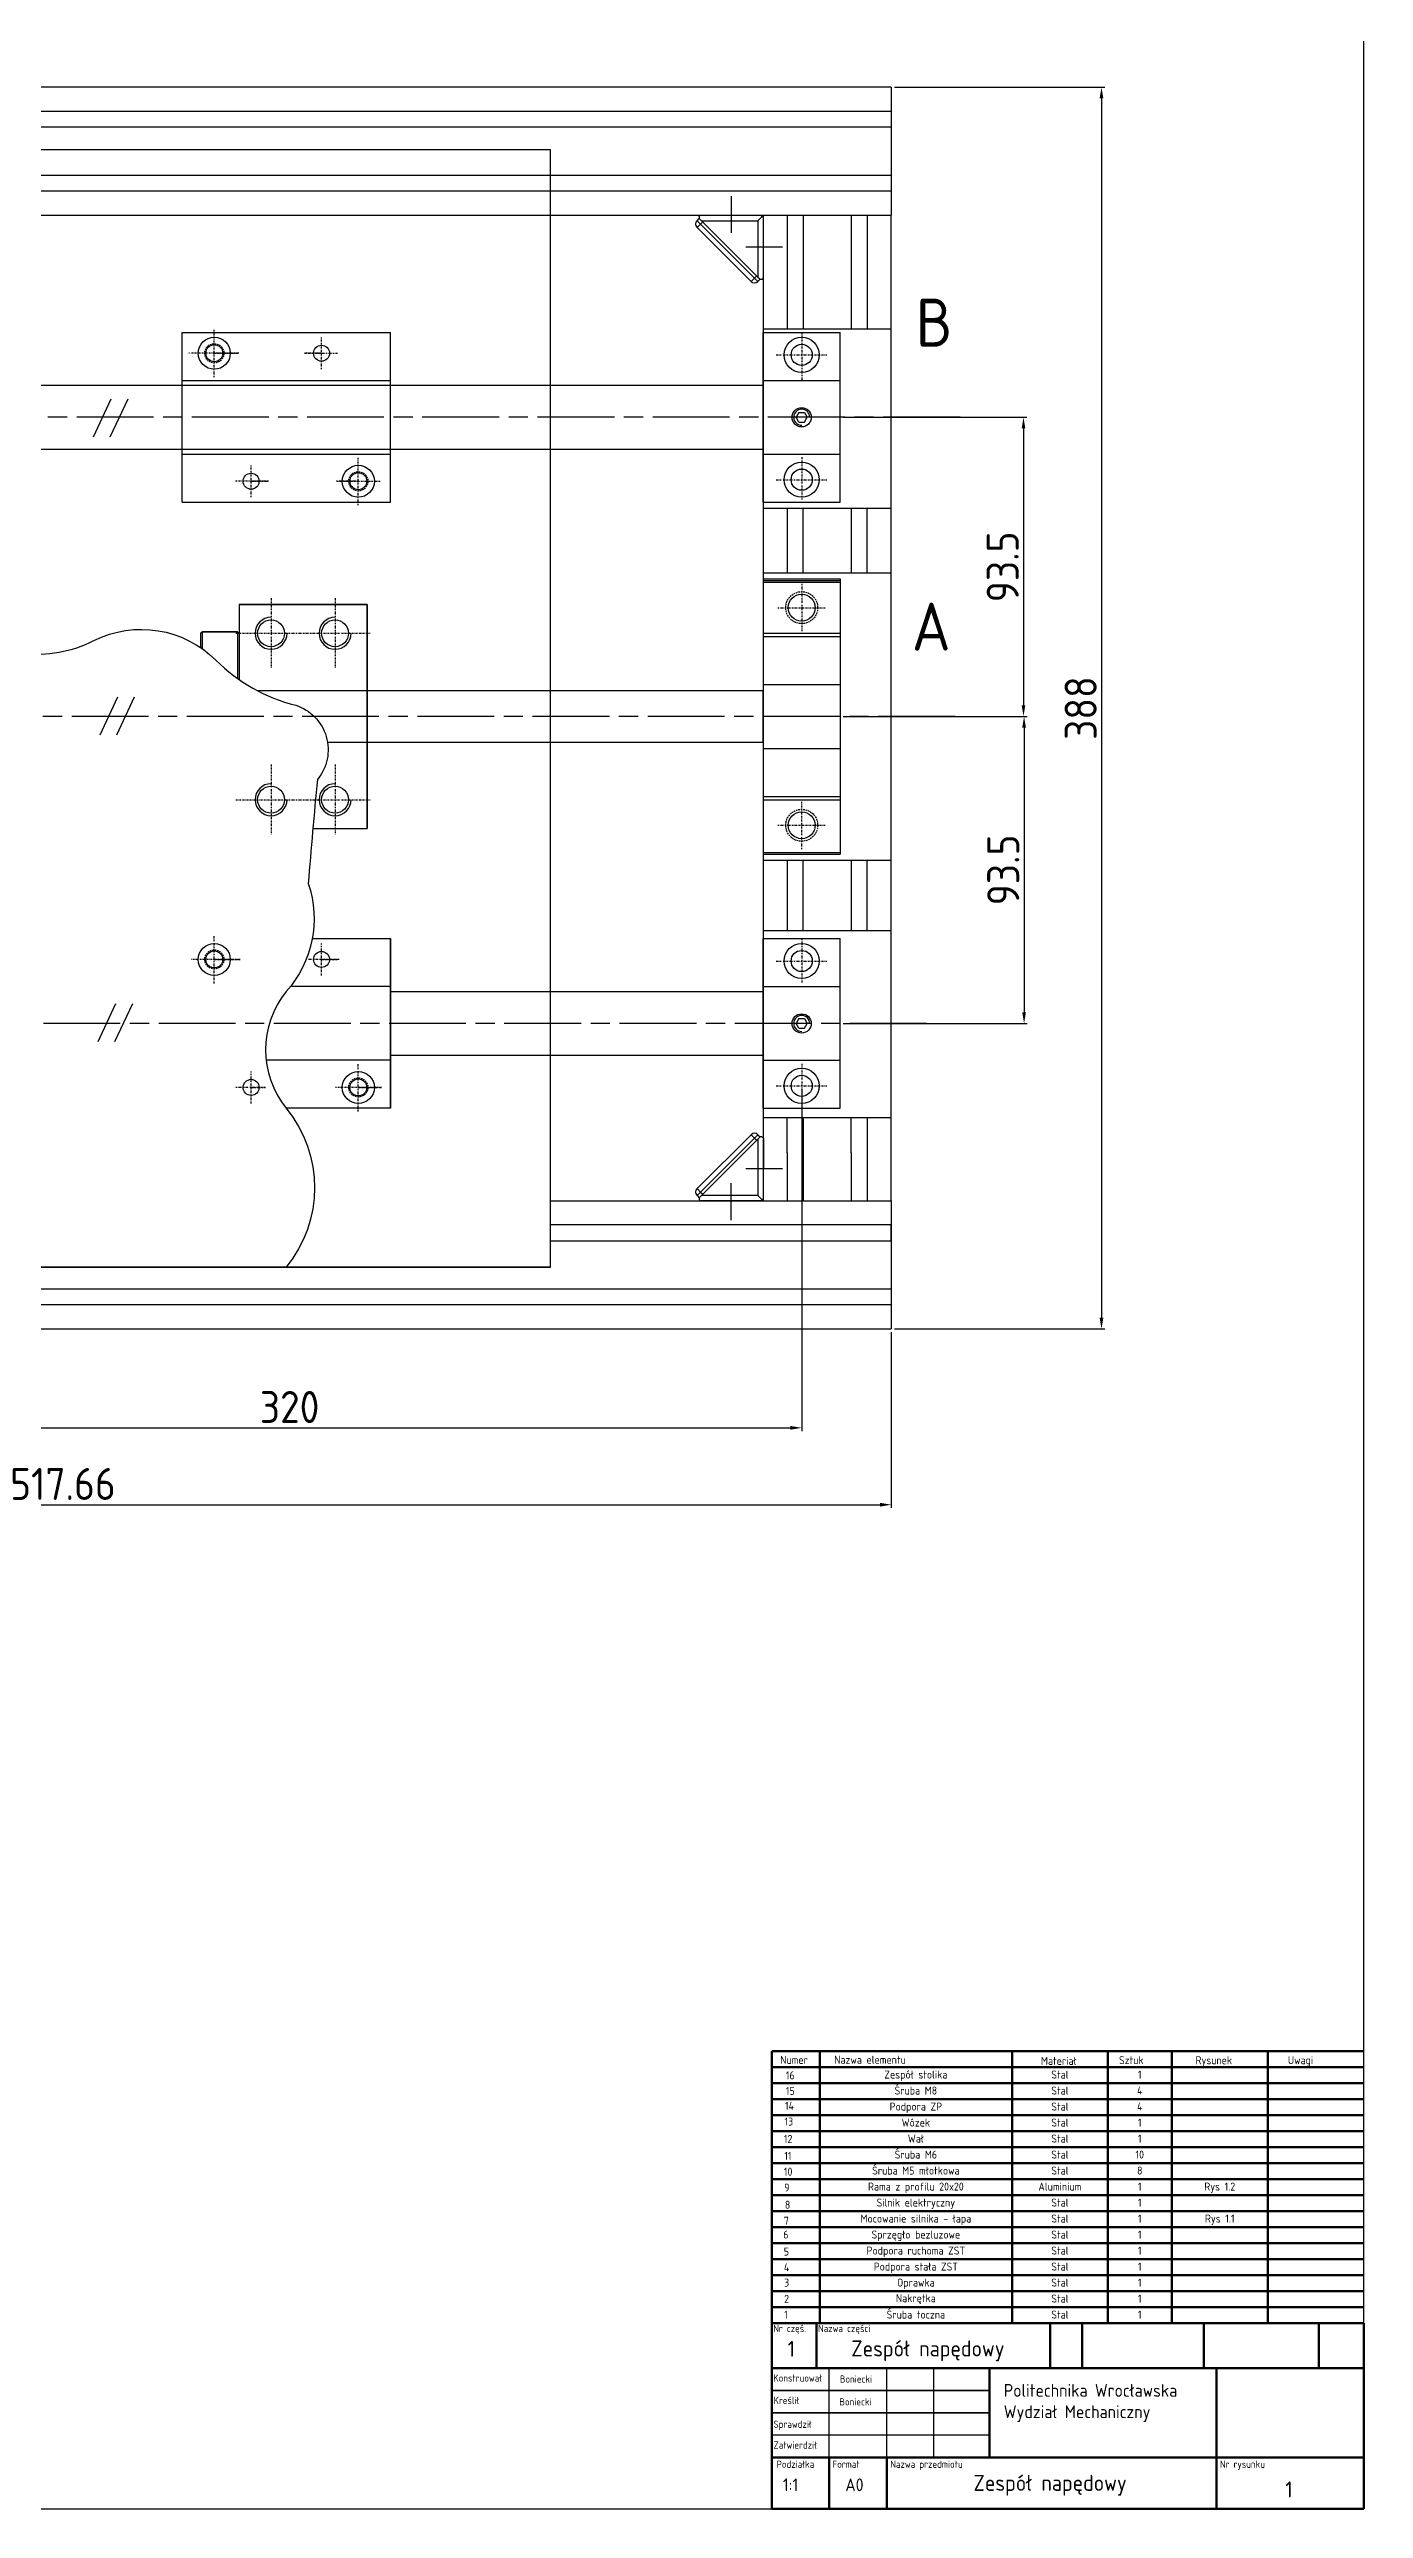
# Model space of a CAD drawing. Header units: millimetres. Extents: x 825 to 4294, y 1031 to 3282.
# Drawn here: x 3884 to 4294, y 2086 to 2854 of the extents above; entities that cross this region are included whole.
import ezdxf

# ---------------------------------------------------------------- set-up
doc = ezdxf.new("R2010")
doc.units = ezdxf.units.MM
for name, pattern in [('ACAD_ISO08W100', [36, 24, -3, 6, -3]), ('AUSGEZOGEN', [0]), ('CENTER', [50.8, 31.75, -6.35, 6.35, -6.35]), ('GESTRICHELT', [0.75, 0.5, -0.25]), ('PHL_THICK', [0]), ('STRICHPUNKT', [1, 0.5, -0.25, 0, -0.25])]:
    doc.linetypes.add(name, pattern=pattern)
for name, color, linetype, lineweight in [('AM_0', 7, 'Continuous', 50), ('AM_5', 3, 'Continuous', 25), ('ciagla cienka', 7, 'Continuous', 25), ('ciagla normalna', 7, 'Continuous', 50), ('linie4fun', 6, 'Continuous', 25)]:
    doc.layers.add(name, color=color, linetype=linetype, lineweight=lineweight)
for name, color, linetype in [('L2STAR', 2, 'AUSGEZOGEN'), ('L5STAR', 7, 'AUSGEZOGEN'), ('M2STAR', 2, 'STRICHPUNKT'), ('osie', 221, 'ACAD_ISO08W100'), ('U2STAR', 2, 'GESTRICHELT'), ('wozek', 110, 'Continuous')]:
    doc.layers.add(name, color=color, linetype=linetype)
doc.styles.get("Standard").update_dxf_attribs({"font": 'geniso.shx'})
doc.dimstyles.new('AM_ISO$0', dxfattribs={"dimtxt": 3.5, "dimasz": 3.5, "dimexe": 1, "dimexo": 1, "dimgap": 1.5, "dimtad": 1, "dimdsep": 46, "dimtxsty": 'Standard', "dimcen": 0, "dimclrd": 256, "dimclre": 256, "dimclrt": 2, "dimadec": 0, "dimazin": 2, "dimtp": 0.1, "dimtm": 0.1, "dimtfac": 0.71, "dimtdec": 3, "dimtmove": 0, "dimatfit": 3, "dimfxl": 1, "dimlwd": -1, "dimlwe": -1, "dimarcsym": 1})

# ---------------------------------------------------------------- blocks, each defined once
blk = doc.blocks.new('CCLAB_201911010481883_57')
at = {"color": 92, "linetype": 'CENTER'}
blk.add_line((-6, -10), (5.5, -10), dxfattribs=at)
blk = doc.blocks.new('CCLAB_201911010481883_59')
at = {"color": 92, "linetype": 'CENTER'}
blk.add_line((10, 6), (10, -5.5), dxfattribs=at)
blk = doc.blocks.new('*D86')
at = {"layer": 'AM_5', "linetype": 'ByBlock', "transparency": 16777216}
for p, q in [((3798.74, 2529.21), (3798.74, 2422.35)), ((4118.74, 2529.15), (4118.74, 2422.35)), ((3802.24, 2423.35), (4115.24, 2423.35))]:
    blk.add_line(p, q, dxfattribs=at)
at = {"layer": 'AM_5', "transparency": 16777216}
for points in [[(3802.24, 2423.93), (3802.24, 2422.77), (3798.74, 2423.35)], [(4115.24, 2423.93), (4115.24, 2422.77), (4118.74, 2423.35)]]:
    blk.add_solid(points, dxfattribs=at)
at = {"layer": 'DEFPOINTS', "color": 0, "transparency": 16777216}
for p in [(3798.74, 2530.21), (4118.74, 2530.15), (4118.74, 2423.35)]:
    blk.add_point(p, dxfattribs=at)
at = {"layer": 'AM_5', "color": 2, "transparency": 16777216, "insert": (3958.74, 2429.85), "char_height": 10, "attachment_point": 5}
blk.add_mtext('320', dxfattribs=at)
blk = doc.blocks.new('*D87')
at = {"layer": 'AM_5', "linetype": 'ByBlock', "transparency": 16777216}
for p, q in [((3629.09, 2453.25), (3629.09, 2398.32)), ((4146.74, 2453.25), (4146.74, 2398.32)), ((3632.59, 2399.32), (4143.24, 2399.32))]:
    blk.add_line(p, q, dxfattribs=at)
at = {"layer": 'AM_5', "transparency": 16777216}
for points in [[(3632.59, 2399.9), (3632.59, 2398.74), (3629.09, 2399.32)], [(4143.24, 2399.9), (4143.24, 2398.74), (4146.74, 2399.32)]]:
    blk.add_solid(points, dxfattribs=at)
at = {"layer": 'DEFPOINTS', "color": 0, "transparency": 16777216}
for p in [(3629.09, 2454.25), (4146.74, 2454.25), (4146.74, 2399.32)]:
    blk.add_point(p, dxfattribs=at)
at = {"layer": 'AM_5', "color": 2, "transparency": 16777216, "insert": (3887.91, 2405.82), "char_height": 10, "attachment_point": 5}
blk.add_mtext('517.66', dxfattribs=at)
blk = doc.blocks.new('*D88')
at = {"layer": 'AM_5', "linetype": 'ByBlock', "transparency": 16777216}
for p, q in [((4131.74, 2739.14), (4189.05, 2739.14)), ((4188.05, 2735.64), (4188.05, 2649.14)), ((4131.74, 2645.64), (4189.05, 2645.64))]:
    blk.add_line(p, q, dxfattribs=at)
at = {"layer": 'AM_5', "transparency": 16777216}
for points in [[(4187.47, 2735.64), (4188.63, 2735.64), (4188.05, 2739.14)], [(4187.47, 2649.14), (4188.63, 2649.14), (4188.05, 2645.64)]]:
    blk.add_solid(points, dxfattribs=at)
at = {"layer": 'DEFPOINTS', "color": 0, "transparency": 16777216}
for p in [(4130.74, 2739.14), (4130.74, 2645.64), (4188.05, 2645.64)]:
    blk.add_point(p, dxfattribs=at)
at = {"layer": 'AM_5', "color": 2, "transparency": 16777216, "insert": (4181.55, 2692.39), "char_height": 10, "attachment_point": 5, "rotation": 90}
blk.add_mtext('93.5', dxfattribs=at)
blk = doc.blocks.new('*D89')
at = {"layer": 'AM_5', "linetype": 'ByBlock', "transparency": 16777216}
for p, q in [((4131.74, 2645.64), (4189.23, 2645.64)), ((4188.23, 2642.14), (4188.23, 2553.21)), ((4131.74, 2549.71), (4189.23, 2549.71))]:
    blk.add_line(p, q, dxfattribs=at)
at = {"layer": 'AM_5', "transparency": 16777216}
for points in [[(4187.65, 2642.14), (4188.81, 2642.14), (4188.23, 2645.64)], [(4187.65, 2553.21), (4188.81, 2553.21), (4188.23, 2549.71)]]:
    blk.add_solid(points, dxfattribs=at)
at = {"layer": 'DEFPOINTS', "color": 0, "transparency": 16777216}
for p in [(4130.74, 2645.64), (4130.74, 2549.71), (4188.23, 2549.71)]:
    blk.add_point(p, dxfattribs=at)
at = {"layer": 'AM_5', "color": 2, "transparency": 16777216, "insert": (4181.73, 2597.68), "char_height": 10, "attachment_point": 5, "rotation": 90}
blk.add_mtext('93.5', dxfattribs=at)
blk = doc.blocks.new('*D90')
at = {"layer": 'AM_5', "linetype": 'ByBlock', "transparency": 16777216}
for p, q in [((4147.74, 2842.27), (4213.42, 2842.27)), ((4212.42, 2838.77), (4212.42, 2457.75)), ((4147.74, 2454.25), (4213.42, 2454.25))]:
    blk.add_line(p, q, dxfattribs=at)
at = {"layer": 'AM_5', "transparency": 16777216}
for points in [[(4211.83, 2838.77), (4213, 2838.77), (4212.42, 2842.27)], [(4211.83, 2457.75), (4213, 2457.75), (4212.42, 2454.25)]]:
    blk.add_solid(points, dxfattribs=at)
at = {"layer": 'DEFPOINTS', "color": 0, "transparency": 16777216}
for p in [(4146.74, 2842.27), (4146.74, 2454.25), (4212.42, 2454.25)]:
    blk.add_point(p, dxfattribs=at)
at = {"layer": 'AM_5', "color": 2, "transparency": 16777216, "insert": (4205.92, 2648.26), "char_height": 10, "attachment_point": 5, "rotation": 90}
blk.add_mtext('388', dxfattribs=at)

msp = doc.modelspace()

# ---------------------------------------------------------------- linework, layer by layer
for p, q in [((4294.37811, 2085.55207), (4294.37811, 3274.55207)), ((3453.37811, 2085.55207), (4294.37811, 2085.55207))]:
    msp.add_line(p, q)
at = {"layer": 'AM_0'}
for p, q in [((4109.3781, 2223.55206), (4109.3781, 2228.55206)), ((4109.3781, 2228.55206), (4294.3781, 2228.55206)), ((4109.3781, 2218.55206), (4109.3781, 2223.55206)), ((4109.3781, 2223.55206), (4294.3781, 2223.55206)), ((4124.37808, 2228.55206), (4124.37808, 2143.55207)), ((4184.46319, 2228.55206), (4184.46319, 2143.44411)), ((4214.37811, 2228.55206), (4214.37811, 2143.55207)), ((4234.37811, 2228.55206), (4234.37811, 2143.55207)), ((4264.3781, 2228.55206), (4264.3781, 2143.55207)), ((4109.37809, 2213.55206), (4109.37809, 2218.55206)), ((4109.37809, 2218.55206), (4294.37809, 2218.55206)), ((4109.37809, 2208.55206), (4109.37809, 2213.55206)), ((4109.37809, 2213.55206), (4294.37809, 2213.55206)), ((4109.37809, 2203.55206), (4109.37809, 2208.55206)), ((4109.37809, 2208.55206), (4294.37809, 2208.55206)), ((4109.37808, 2198.55207), (4109.37808, 2203.55207)), ((4109.37808, 2203.55207), (4294.37808, 2203.55207)), ((4109.37809, 2193.55207), (4109.37809, 2198.55207)), ((4109.37809, 2198.55207), (4294.37809, 2198.55207)), ((4109.37809, 2188.55207), (4109.37809, 2193.55207)), ((4109.37809, 2193.55207), (4294.37809, 2193.55207)), ((4109.37809, 2183.55207), (4109.37809, 2188.55207)), ((4109.37809, 2188.55207), (4294.37809, 2188.55207)), ((4109.37809, 2178.55207), (4109.37809, 2183.55207)), ((4109.37809, 2183.55207), (4294.37809, 2183.55207)), ((4109.37809, 2173.55207), (4109.37809, 2178.55207)), ((4109.37809, 2178.55207), (4294.37809, 2178.55207)), ((4109.3781, 2168.55207), (4109.3781, 2173.55207)), ((4109.3781, 2173.55207), (4294.3781, 2173.55207)), ((4109.3781, 2163.55207), (4109.3781, 2168.55207)), ((4109.3781, 2168.55207), (4294.3781, 2168.55207)), ((4109.3781, 2158.55207), (4109.3781, 2163.55207)), ((4109.3781, 2163.55207), (4294.3781, 2163.55207)), ((4109.3781, 2153.55207), (4109.3781, 2158.55207)), ((4109.3781, 2158.55207), (4294.3781, 2158.55207)), ((4109.3781, 2148.55207), (4109.3781, 2153.55207)), ((4109.3781, 2153.55207), (4294.3781, 2153.55207)), ((4109.37811, 2143.55207), (4109.37811, 2148.55207)), ((4109.37811, 2148.55207), (4294.37811, 2148.55207))]:
    msp.add_line(p, q, dxfattribs=at)
at = {"layer": 'ciagla cienka'}
for p, q in [((4127.37811, 2101.55207), (4127.37811, 2129.55207)), ((4145.37811, 2101.55207), (4145.37811, 2129.55207)), ((4159.87811, 2129.55207), (4159.87811, 2101.55207))]:
    msp.add_line(p, q, dxfattribs=at)
for points in [[(4109.37811, 2129.55207), (4177.37811, 2129.55207), (4177.37811, 2122.55207), (4109.37811, 2122.55207)], [(4109.37811, 2122.55207), (4177.37811, 2122.55207), (4177.37811, 2115.55207), (4109.37811, 2115.55207)], [(4109.37811, 2115.55207), (4177.37811, 2115.55207), (4177.37811, 2108.55207), (4109.37811, 2108.55207)]]:
    msp.add_lwpolyline(points, close=True, dxfattribs=at)
at = {"layer": 'ciagla normalna'}
for points in [[(4294.37811, 2085.55207), (4109.37811, 2085.55207), (4109.37811, 2143.55207), (4294.37811, 2143.55207)], [(4109.37811, 2143.55207), (4123.37811, 2143.55207), (4123.37811, 2129.55207), (4109.37811, 2129.55207)], [(4196.37811, 2143.55207), (4123.37811, 2143.55207), (4123.37811, 2129.55207), (4196.37811, 2129.55207)], [(4206.37811, 2143.55207), (4196.37811, 2143.55207), (4196.37811, 2129.55207), (4206.37811, 2129.55207)], [(4244.37811, 2143.55207), (4206.37811, 2143.55207), (4206.37811, 2129.55207), (4244.37811, 2129.55207)], [(4280.37811, 2143.55207), (4244.37811, 2143.55207), (4244.37811, 2129.55207), (4280.37811, 2129.55207)], [(4294.37811, 2143.55207), (4280.37811, 2143.55207), (4280.37811, 2129.55207), (4294.37811, 2129.55207)], [(4109.37811, 2129.55207), (4294.37811, 2129.55207), (4294.37811, 2101.55207), (4109.37811, 2101.55207)], [(4109.37811, 2101.55207), (4177.37811, 2101.55207), (4177.37811, 2129.55207), (4109.37811, 2129.55207)], [(4294.37811, 2101.55207), (4248.37811, 2101.55207), (4248.37811, 2129.55207), (4294.37811, 2129.55207)], [(4109.37811, 2101.55207), (4127.37811, 2101.55207), (4127.37811, 2085.55207), (4109.37811, 2085.55207)], [(4127.37811, 2101.55207), (4145.37811, 2101.55207), (4145.37811, 2085.55207), (4127.37811, 2085.55207)], [(4294.37811, 2085.55207), (4248.37811, 2085.55207), (4248.37811, 2101.55207), (4294.37811, 2101.55207)]]:
    msp.add_lwpolyline(points, close=True, dxfattribs=at)
at = {"layer": 'L2STAR'}
for centre, radius, start, end in [((4118.74329, 2739.13834), 2.5, 0, 270), ((3952.94511, 2671.63834), 5, 90, 0), ((3972.94511, 2671.63834), 5, 90, 0), ((3952.94511, 2619.63834), 5, 90, 0), ((3972.94511, 2619.63834), 5, 90, 0), ((4118.74329, 2549.71252), 2.5, 0, 270)]:
    msp.add_arc(centre, radius, start, end, dxfattribs=at)
at = {"layer": 'L5STAR'}
for p, q in [((3925.21522, 2712.63834), (3925.21522, 2765.63834)), ((3925.21522, 2765.63834), (3990.21522, 2765.63834)), ((3990.21522, 2712.63834), (3990.21522, 2765.63834)), ((4106.74329, 2712.63834), (4106.74329, 2765.63834)), ((4106.74329, 2765.63834), (4130.74329, 2765.63834)), ((4130.74329, 2712.63834), (4130.74329, 2765.63834)), ((3925.21522, 2750.63834), (3990.21522, 2750.63834)), ((4106.74329, 2750.63834), (4130.74329, 2750.63834)), ((4117.87726, 2740.63834), (4117.01124, 2739.13834)), ((4117.87726, 2737.63834), (4117.01124, 2739.13834)), ((4117.87726, 2740.63834), (4119.60931, 2740.63834)), ((4117.87726, 2737.63834), (4119.60931, 2737.63834)), ((4119.60931, 2740.63834), (4120.47534, 2739.13834)), ((4119.60931, 2737.63834), (4120.47534, 2739.13834)), ((3925.21522, 2727.63834), (3990.21522, 2727.63834)), ((4106.74329, 2727.63834), (4130.74329, 2727.63834)), ((3925.21522, 2712.63834), (3990.21522, 2712.63834)), ((4106.74329, 2712.63834), (4130.74329, 2712.63834)), ((4106.74329, 2688.63834), (4106.74329, 2602.63834)), ((4106.74329, 2688.63834), (4130.74329, 2688.63834)), ((4106.74329, 2688.13834), (4130.74329, 2688.13834)), ((4106.74329, 2687.63834), (4130.74329, 2687.63834)), ((4130.74329, 2688.63834), (4130.74329, 2602.63834)), ((3942.94511, 2680.63834), (3982.94511, 2680.63834)), ((3982.94511, 2680.63834), (3942.94511, 2680.63834)), ((3942.94511, 2680.63834), (3942.94511, 2657.19426)), ((3982.94511, 2680.63834), (3982.94511, 2610.63834)), ((3982.94511, 2610.63834), (3982.94511, 2680.63834)), ((3930.94511, 2671.63834), (3931.44511, 2672.13834)), ((3930.94511, 2671.63834), (3930.94511, 2667.16725)), ((3942.44511, 2672.13834), (3931.44511, 2672.13834)), ((3931.44511, 2672.13834), (3931.44511, 2666.82133)), ((3931.44511, 2672.13834), (3942.44511, 2672.13834)), ((3942.44511, 2672.13834), (3942.94511, 2671.63834)), ((3942.44511, 2672.13834), (3942.44511, 2657.54679)), ((3942.94511, 2671.63834), (3942.94511, 2657.19426)), ((4106.74329, 2671.63834), (4130.74329, 2671.63834)), ((4106.74329, 2670.63834), (4130.74329, 2670.63834)), ((4106.74329, 2655.63834), (4130.74329, 2655.63834)), ((4106.74329, 2635.63834), (4130.74329, 2635.63834)), ((4106.74329, 2620.63834), (4130.74329, 2620.63834)), ((4106.74329, 2619.63834), (4130.74329, 2619.63834)), ((3966.21538, 2610.63834), (3982.94511, 2610.63834)), ((4106.74329, 2603.13834), (4130.74329, 2603.13834)), ((4106.74329, 2602.63834), (4130.74329, 2602.63834)), ((3965.7955, 2576.21252), (3990.21522, 2576.21252)), ((3990.21522, 2523.21252), (3990.21522, 2576.21252)), ((3990.21522, 2576.21252), (3990.21522, 2523.21252)), ((4106.74329, 2523.21252), (4106.74329, 2576.21252)), ((4106.74329, 2576.21252), (4130.74329, 2576.21252)), ((4130.74329, 2523.21252), (4130.74329, 2576.21252)), ((3990.21522, 2561.21252), (3959.29323, 2561.21252)), ((3990.21522, 2549.71252), (3990.21522, 2561.21252)), ((4106.74329, 2561.21252), (4130.74329, 2561.21252)), ((4117.87726, 2551.21252), (4117.01124, 2549.71252)), ((4117.87726, 2548.21252), (4117.01124, 2549.71252)), ((4117.87726, 2551.21252), (4119.60931, 2551.21252)), ((4117.87726, 2548.21252), (4119.60931, 2548.21252)), ((4119.60931, 2551.21252), (4120.47534, 2549.71252)), ((4119.60931, 2548.21252), (4120.47534, 2549.71252)), ((3990.21522, 2538.21252), (3951.43598, 2538.21252)), ((4106.74329, 2538.21252), (4130.74329, 2538.21252)), ((3990.21522, 2523.21252), (3957.71522, 2523.21252)), ((4106.74329, 2523.21252), (4130.74329, 2523.21252))]:
    msp.add_line(p, q, dxfattribs=at)
for centre, radius in [((3935.21522, 2759.13834), 5), ((3935.21522, 2759.13834), 2.65), ((3968.71522, 2759.13834), 2.5), ((4118.74329, 2758.63834), 5.5), ((4118.74329, 2758.63834), 3.3), ((4118.74329, 2739.13834), 3), ((3946.71522, 2719.13834), 2.5), ((3980.21522, 2719.13834), 5), ((3980.21522, 2719.13834), 2.65), ((4118.74329, 2719.63834), 5.5), ((4118.74329, 2719.63834), 3.3), ((4118.74329, 2679.63834), 4.2), ((3952.94511, 2671.63834), 4.2), ((3972.94511, 2671.63834), 4.2), ((3952.94511, 2619.63834), 4.2), ((3972.94511, 2619.63834), 4.2), ((4118.74329, 2611.63834), 4.2), ((3935.21522, 2569.71252), 5), ((3935.21522, 2569.71252), 2.65), ((3968.71522, 2569.71252), 2.5), ((4118.74329, 2569.21252), 5.5), ((4118.74329, 2569.21252), 3.3), ((4118.74329, 2549.71252), 3), ((3946.71522, 2529.71252), 2.5), ((3980.21522, 2529.71252), 5), ((3980.21522, 2529.71252), 2.65), ((4118.74329, 2530.21252), 5.5), ((4118.74329, 2530.21252), 3.3)]:
    msp.add_circle(centre, radius, dxfattribs=at)
at = {"layer": 'linie4fun'}
for p, q in [((4146.74329, 2842.26889), (3772.24329, 2842.26889)), ((4146.74329, 2842.26889), (4146.74329, 2802.26889)), ((3772.24329, 2834.76889), (4146.74329, 2834.76889)), ((4146.74329, 2829.76889), (3772.24329, 2829.76889)), ((3772.24329, 2814.76889), (4146.74329, 2814.76889)), ((4146.74329, 2809.76889), (3772.24329, 2809.76889)), ((3772.24329, 2802.26889), (4146.74329, 2802.26889)), ((4106.74329, 2802.26889), (4106.74329, 2494.24614)), ((4106.74329, 2802.26889), (4146.74329, 2802.26889)), ((4114.24328, 2802.42572), (4114.24328, 2781.44068)), ((4119.24328, 2802.42572), (4119.24328, 2781.44068)), ((4134.24328, 2802.42572), (4134.24328, 2781.44068)), ((4139.24328, 2802.42572), (4139.24328, 2781.44068)), ((4146.74329, 2494.24614), (4146.74329, 2802.26889)), ((4114.24328, 2781.44068), (4114.24328, 2766.70751)), ((4119.24328, 2781.44068), (4119.24328, 2766.70751)), ((4134.24328, 2781.44068), (4134.24328, 2766.70751)), ((4139.24328, 2781.44068), (4139.24328, 2766.70751)), ((4146.74328, 2766.70751), (4106.74328, 2766.70751)), ((3810.74329, 2749.13834), (4106.74329, 2749.13834)), ((3902.92565, 2744.76449), (3897.37503, 2732.87523)), ((3908.15998, 2744.76449), (3902.60935, 2732.87523)), ((3810.74329, 2729.13834), (4106.74329, 2729.13834)), ((4146.74328, 2710.60972), (4106.74328, 2710.60972)), ((4114.24328, 2710.60972), (4114.24328, 2690.5307)), ((4119.24328, 2690.5307), (4119.24328, 2710.60972)), ((4134.24328, 2710.60972), (4134.24328, 2690.5307)), ((4139.24328, 2690.5307), (4139.24328, 2710.60972)), ((4106.74328, 2690.5307), (4146.74328, 2690.5307)), ((3904.94843, 2651.70977), (3899.3978, 2639.8205)), ((3910.18275, 2651.70977), (3904.63213, 2639.8205)), ((3982.94511, 2653.63834), (3948.81216, 2653.63834)), ((4106.74329, 2653.63834), (3982.94511, 2653.63834)), ((4106.74329, 2637.63834), (4106.74329, 2653.63834)), ((3970.58779, 2637.63834), (4106.74329, 2637.63834)), ((4106.74328, 2600.77607), (4146.74328, 2600.77607)), ((4114.24328, 2600.61924), (4114.24328, 2578.63834)), ((4119.24328, 2578.63834), (4119.24328, 2600.61924)), ((4134.24328, 2600.61924), (4134.24328, 2578.63834)), ((4139.24328, 2578.63834), (4139.24328, 2600.61924)), ((4146.74328, 2578.63834), (4106.74328, 2578.63834)), ((3990.21522, 2559.71252), (4106.74329, 2559.71252)), ((4106.74329, 2539.71252), (4106.74329, 2559.71252)), ((4106.74329, 2559.71252), (4106.74329, 2539.71252)), ((3904.36801, 2555.83685), (3898.81738, 2543.94758)), ((3909.60233, 2555.83684), (3904.05171, 2543.94758)), ((4106.74329, 2539.71252), (3990.21522, 2539.71252)), ((4106.74328, 2520.29207), (4146.74328, 2520.29207)), ((4114.24328, 2509.32799), (4114.24328, 2520.29207)), ((4119.24328, 2520.29207), (4119.24328, 2509.32799)), ((4134.24328, 2509.32799), (4134.24328, 2520.29207)), ((4139.24328, 2520.29207), (4139.24328, 2509.32799)), ((4114.24328, 2509.32799), (4114.24328, 2494.24614)), ((4119.24328, 2509.32799), (4119.24328, 2494.24614)), ((4134.24328, 2509.32799), (4134.24328, 2494.24614)), ((4139.24328, 2509.32799), (4139.24328, 2494.24614)), ((4040.21522, 2486.74614), (4040.21522, 2494.24614)), ((4040.21522, 2494.24614), (4146.74329, 2494.24614)), ((4106.74329, 2494.24614), (4146.74329, 2494.24614)), ((4146.74329, 2494.24614), (4146.74329, 2454.24614)), ((4146.74329, 2486.74614), (4040.21522, 2486.74614)), ((4146.74329, 2481.74614), (4146.74329, 2486.74614)), ((4040.21522, 2481.74614), (4146.74329, 2481.74614)), ((3629.08669, 2466.74614), (4146.74329, 2466.74614)), ((4146.74329, 2461.74614), (3629.08669, 2461.74614)), ((3629.08669, 2454.24614), (4146.74329, 2454.24614))]:
    msp.add_line(p, q, dxfattribs=at)
at = {"layer": 'linie4fun', "linetype": 'PHL_THICK'}
for p, q in [((4086.0362, 2800.56176), (4086.74331, 2801.26887)), ((4086.0362, 2800.56176), (4087.09686, 2799.5011)), ((4086.0362, 2798.44044), (4087.09686, 2799.5011)), ((4086.0362, 2798.44044), (4102.91484, 2781.5618)), ((4086.74329, 2801.76889), (4086.74968, 2801.84857)), ((4086.74329, 2801.76889), (4086.74329, 2801.26889)), ((4086.74329, 2801.26889), (4087.44329, 2800.56889)), ((4086.74968, 2801.84857), (4086.76708, 2801.92159)), ((4086.76708, 2801.92159), (4086.7938, 2801.98789)), ((4086.7938, 2801.98789), (4086.82803, 2802.04741)), ((4086.82803, 2802.04741), (4086.86864, 2802.10002)), ((4086.86864, 2802.10002), (4086.91449, 2802.14557)), ((4086.91449, 2802.14557), (4086.96449, 2802.18387)), ((4086.96449, 2802.18387), (4087.01772, 2802.21511)), ((4087.01772, 2802.21511), (4087.07313, 2802.23904)), ((4087.07313, 2802.23904), (4087.12979, 2802.25583)), ((4087.09686, 2799.5011), (4087.80397, 2800.2082)), ((4087.09686, 2799.5011), (4105.03616, 2781.5618)), ((4087.12979, 2802.25583), (4087.18678, 2802.26568)), ((4087.18678, 2802.26568), (4087.24329, 2802.26889)), ((4087.24329, 2802.26889), (4105.74329, 2802.26889)), ((4087.44329, 2800.56889), (4105.04329, 2782.96889)), ((4087.44329, 2800.56889), (4105.04329, 2800.56889)), ((4105.04329, 2800.56889), (4106.4504, 2801.97599)), ((4105.04329, 2800.56889), (4105.04329, 2782.96889)), ((4105.74329, 2802.26889), (4105.82373, 2802.26555)), ((4105.82373, 2802.26555), (4105.90594, 2802.25536)), ((4105.90594, 2802.25536), (4105.98904, 2802.23822)), ((4105.98904, 2802.23822), (4106.072, 2802.21324)), ((4106.072, 2802.21324), (4106.15383, 2802.18072)), ((4106.15383, 2802.18072), (4106.23353, 2802.14047)), ((4106.23353, 2802.14047), (4106.31009, 2802.09247)), ((4106.31009, 2802.09247), (4106.38268, 2802.03752)), ((4106.38268, 2802.03752), (4106.4504, 2801.97599)), ((4106.4504, 2801.97599), (4106.51192, 2801.90828)), ((4106.51192, 2801.90828), (4106.56688, 2801.83569)), ((4106.56688, 2801.83569), (4106.61476, 2801.7591)), ((4106.61476, 2801.7591), (4106.65513, 2801.67943)), ((4106.65513, 2801.67943), (4106.68764, 2801.5976)), ((4106.68764, 2801.5976), (4106.71262, 2801.51464)), ((4106.71262, 2801.51464), (4106.72976, 2801.43154)), ((4106.72976, 2801.43154), (4106.73995, 2801.34933)), ((4106.73995, 2801.34933), (4106.74329, 2801.26889)), ((4106.74329, 2801.26889), (4106.74329, 2782.76889)), ((4102.91484, 2781.5618), (4103.9755, 2782.62246)), ((4103.9755, 2782.62246), (4104.68261, 2783.32957)), ((4105.04329, 2782.96889), (4105.74329, 2782.26889)), ((4106.52182, 2782.35363), (4106.57442, 2782.39425)), ((4106.57442, 2782.39425), (4106.61998, 2782.44009)), ((4106.61998, 2782.44009), (4106.65836, 2782.49012)), ((4106.65836, 2782.49012), (4106.68927, 2782.54324)), ((4106.68927, 2782.54324), (4106.71344, 2782.59873)), ((4106.71344, 2782.59873), (4106.72998, 2782.65531)), ((4106.72998, 2782.65531), (4106.73998, 2782.71235)), ((4106.73998, 2782.71235), (4106.74329, 2782.76889)), ((4105.03616, 2781.5618), (4105.74327, 2782.26891)), ((4105.74329, 2782.26889), (4106.24329, 2782.26889)), ((4106.24329, 2782.26889), (4106.32299, 2782.27517)), ((4106.32299, 2782.27517), (4106.39599, 2782.29267)), ((4106.39599, 2782.29267), (4106.46229, 2782.3194)), ((4106.46229, 2782.3194), (4106.52182, 2782.35363)), ((4103.99213, 2513.89503), (4086.03684, 2495.97173)), ((4102.93241, 2514.95663), (4086.03873, 2498.09305)), ((4105.0596, 2513.54765), (4087.44392, 2495.96335)), ((4102.93241, 2514.95663), (4103.99213, 2513.89503)), ((4105.05373, 2514.95474), (4103.99213, 2513.89503)), ((4103.99213, 2513.89503), (4104.6986, 2513.18729)), ((4105.0596, 2513.54765), (4105.04391, 2495.94766)), ((4105.05373, 2514.95474), (4105.76021, 2514.247)), ((4105.76023, 2514.24702), (4105.0596, 2513.54765)), ((4106.26023, 2514.24658), (4105.76023, 2514.24702)), ((4106.26023, 2514.24658), (4106.33991, 2514.24012)), ((4106.33991, 2514.24012), (4106.41291, 2514.22265)), ((4106.41291, 2514.22265), (4106.47918, 2514.19587)), ((4106.47918, 2514.19587), (4106.53868, 2514.16159)), ((4106.53868, 2514.16159), (4106.59125, 2514.12093)), ((4106.59125, 2514.12093), (4106.63676, 2514.07504)), ((4106.63676, 2514.07504), (4106.67501, 2514.02501)), ((4106.67501, 2514.02501), (4106.70621, 2513.97175)), ((4106.70621, 2513.97175), (4106.73009, 2513.91632)), ((4106.73009, 2513.91632), (4106.74683, 2513.85964)), ((4106.75978, 2513.74613), (4106.74329, 2495.24614)), ((4106.74683, 2513.85964), (4106.75663, 2513.80264)), ((4106.75663, 2513.80264), (4106.75978, 2513.74613)), ((4086.03873, 2498.09305), (4087.09844, 2497.03144)), ((4086.03684, 2495.97173), (4086.74332, 2495.26399)), ((4086.7433, 2495.26397), (4086.74285, 2494.76397)), ((4086.74285, 2494.76397), (4086.74906, 2494.68426)), ((4087.44392, 2495.96335), (4086.7433, 2495.26397)), ((4086.74906, 2494.68426), (4086.7665, 2494.61125)), ((4086.7665, 2494.61125), (4086.79317, 2494.54492)), ((4086.79317, 2494.54492), (4086.82735, 2494.48537)), ((4086.82735, 2494.48537), (4086.86792, 2494.43272)), ((4086.86792, 2494.43272), (4086.91372, 2494.38713)), ((4086.91372, 2494.38713), (4086.96371, 2494.3487)), ((4086.96371, 2494.3487), (4087.01681, 2494.31775)), ((4087.01681, 2494.31775), (4087.07227, 2494.29352)), ((4087.07227, 2494.29352), (4087.12884, 2494.27694)), ((4087.09844, 2497.03144), (4087.80492, 2496.32371)), ((4087.12884, 2494.27694), (4087.18587, 2494.26688)), ((4087.18587, 2494.26688), (4087.2424, 2494.26352)), ((4105.7424, 2494.24703), (4087.2424, 2494.26352)), ((4105.04391, 2495.94766), (4087.44392, 2495.96335)), ((4105.04391, 2495.94766), (4106.44976, 2494.53929)), ((4105.82284, 2494.2503), (4105.7424, 2494.24703)), ((4105.90506, 2494.26041), (4105.82284, 2494.2503)), ((4105.98818, 2494.27748), (4105.90506, 2494.26041)), ((4106.07116, 2494.30239), (4105.98818, 2494.27748)), ((4106.15302, 2494.33483), (4106.07116, 2494.30239)), ((4106.23272, 2494.37513), (4106.15302, 2494.33483)), ((4106.30935, 2494.42294), (4106.23272, 2494.37513)), ((4106.38199, 2494.47783), (4106.30935, 2494.42294)), ((4106.44976, 2494.53929), (4106.38199, 2494.47783)), ((4106.51135, 2494.60695), (4106.44976, 2494.53929)), ((4106.56637, 2494.6795), (4106.51135, 2494.60695)), ((4106.61444, 2494.75601), (4106.56637, 2494.6795)), ((4106.65476, 2494.83568), (4106.61444, 2494.75601)), ((4106.68735, 2494.91747), (4106.65476, 2494.83568)), ((4106.7124, 2495.00041), (4106.68735, 2494.91747)), ((4106.72962, 2495.0835), (4106.7124, 2495.00041)), ((4106.73988, 2495.1657), (4106.72962, 2495.0835)), ((4106.74329, 2495.24614), (4106.73988, 2495.1657))]:
    msp.add_line(p, q, dxfattribs=at)
for centre, start, end in [((4087.09686, 2799.5011), 135.00000579, 224.99999687), ((4103.9755, 2782.62246), 225.00000313, 314.99999421), ((4103.99213, 2513.89503), 44.94892649, 134.94891757), ((4087.09845, 2497.03144), 134.94892384, 224.94891492)]:
    msp.add_arc(centre, 1.5, start, end, dxfattribs=at)
at = {"layer": 'M2STAR'}
for p, q in [((3935.21522, 2751.63834), (3935.21522, 2766.63834)), ((3968.71522, 2754.13834), (3968.71522, 2764.13834)), ((4118.74329, 2765.63834), (4118.74329, 2750.63834)), ((3942.87439, 2759.13834), (3927.22297, 2759.13834)), ((3935.21522, 2759.13834), (3942.87439, 2759.13834)), ((3968.71522, 2759.13834), (3963.41122, 2759.13834)), ((3963.41122, 2759.13834), (3973.72487, 2759.13834)), ((4110.74329, 2758.63834), (4126.74329, 2758.63834)), ((3946.71522, 2714.13834), (3946.71522, 2724.13834)), ((3980.21522, 2711.63834), (3980.21522, 2726.63834)), ((4118.74329, 2726.63013), (4118.74329, 2713.38667)), ((3952.19357, 2719.13834), (3941.69898, 2719.13834)), ((3946.71522, 2719.13834), (3952.19357, 2719.13834)), ((3980.21522, 2719.13834), (3973.36299, 2719.13834)), ((3973.36299, 2719.13834), (3987.205, 2719.13834)), ((4110.74329, 2719.63834), (4126.74329, 2719.63834)), ((3952.94511, 2682.63834), (3952.94511, 2660.63834)), ((3972.94511, 2682.63834), (3972.94511, 2660.63834)), ((4118.74329, 2687.13834), (4118.74329, 2672.13834)), ((4111.24329, 2679.63834), (4126.24329, 2679.63834)), ((3941.94511, 2671.63834), (3983.94511, 2671.63834)), ((3952.94511, 2630.63834), (3952.94511, 2608.63834)), ((3972.94511, 2630.63834), (3972.94511, 2608.63834)), ((3941.94511, 2619.63834), (3983.94511, 2619.63834)), ((4118.74329, 2604.13834), (4118.74329, 2619.13834)), ((4111.24329, 2611.63834), (4126.24329, 2611.63834)), ((3935.21522, 2562.21252), (3935.21522, 2577.21252)), ((4118.74329, 2576.21252), (4118.74329, 2562.34105)), ((3943.27994, 2569.71252), (3928.02083, 2569.71252)), ((3935.21522, 2569.71252), (3943.27994, 2569.71252)), ((3974.18261, 2569.71252), (3964.51062, 2569.71252)), ((3968.71522, 2564.71252), (3968.71522, 2574.71252)), ((3968.71522, 2569.71252), (3974.18261, 2569.71252)), ((4110.74329, 2569.21252), (4126.74329, 2569.21252)), ((3980.21522, 2522.21252), (3980.21522, 2537.21252)), ((4118.74329, 2537.08367), (4118.74329, 2523.21252)), ((3951.20269, 2529.71252), (3941.61685, 2529.71252)), ((3946.71522, 2524.71252), (3946.71522, 2534.71252)), ((3946.71522, 2529.71252), (3951.20269, 2529.71252)), ((3987.49196, 2529.71252), (3973.11319, 2529.71252)), ((3980.21522, 2529.71252), (3987.49196, 2529.71252)), ((4110.74329, 2530.21252), (4126.74329, 2530.21252))]:
    msp.add_line(p, q, dxfattribs=at)
at = {"layer": 'osie'}
for p, q in [((4168.20922, 2739.13834), (3755.21762, 2739.13834)), ((4166.65919, 2645.63834), (3529.04047, 2645.63834)), ((4157.8328, 2549.71252), (3764.75721, 2549.71252))]:
    msp.add_line(p, q, dxfattribs=at)
at = {"layer": 'U2STAR'}
for centre, radius in [((3935.21522, 2759.13834), 3), ((3980.21522, 2719.13834), 3), ((4118.74329, 2679.63834), 5), ((4118.74329, 2611.63834), 5), ((3935.21522, 2569.71252), 3), ((3980.21522, 2529.71252), 3)]:
    msp.add_circle(centre, radius, dxfattribs=at)
at = {"layer": 'wozek'}
for p, q in [((4040.21522, 2822.67966), (3875.21522, 2822.67966)), ((4040.21522, 2473.54059), (4040.21522, 2822.67966)), ((4040.21522, 2473.54059), (3875.21522, 2473.54059)), ((3875.21522, 2473.54059), (4040.21522, 2473.54059))]:
    msp.add_line(p, q, dxfattribs=at)
msp.add_lwpolyline([(3875.21522, 2665.35482, 0.145259012), (3897.59562, 2669.35159, -0.322673344), (3935.70816, 2663.23888, 0.135062082), (3960.64599, 2649.13263, -0.530628562), (3967.44579, 2625.9496, 0.005484453), (3964.57183, 2593.41295, -0.269815897), (3957.71522, 2559.71252, 0.354077052), (3957.71522, 2523.21252, -0.354077052), (3957.71522, 2473.54059, -0.730292294)], format="xyb", dxfattribs=at)

# ---------------------------------------------------------------- block references
for name, p, rotation in [('CCLAB_201911010481883_57', (4106.74329, 2802.26889), 270), ('CCLAB_201911010481883_59', (4106.74329, 2802.26889), 270), ('CCLAB_201911010481883_59', (4106.7424, 2494.24614), 179.9489207069878), ('CCLAB_201911010481883_57', (4106.7424, 2494.24614), 179.9489207069878)]:
    msp.add_blockref(name, p, dxfattribs=dict(rotation=rotation))

# ---------------------------------------------------------------- texts
at = {"char_height": 2.5}
for s, width, insert, attachment_point in [('\\pxqc;Zespół stolika ', 60.0851087, (4124.37808, 2222.49718), 1), ('\\pxqc;Stal', 29.9149152, (4184.46319, 2222.49718), 1), ('\\pxqc;1', 20.0000004, (4214.37811, 2222.49718), 1), ('\\pxqc;Śruba M8', 60.0851087, (4124.37808, 2217.49718), 1), ('\\pxqc;Stal', 29.9149152, (4184.46319, 2217.49718), 1), ('\\pxqc;4', 20.0000004, (4214.37811, 2217.49718), 1), ('\\pxqc;Podpora ZP', 60.0851087, (4124.37808, 2212.49718), 1), ('\\pxqc;Wózek', 60.0851087, (4124.37808, 2207.49718), 1), ('\\pxqc;Stal', 29.9149152, (4184.46319, 2212.49718), 1), ('\\pxqc;Stal', 29.9149152, (4184.46319, 2207.49718), 1), ('\\pxqc;4', 20.0000004, (4214.37811, 2212.49718), 1), ('\\pxqc;1', 20.0000004, (4214.37811, 2207.49718), 1), ('\\pxqc;Śruba M6', 60.0851087, (4124.37808, 2197.49718), 1), ('\\pxqc;Wał', 60.0851087, (4124.37808, 2202.49718), 1), ('\\pxqc;Stal', 29.9149152, (4184.46319, 2202.49718), 1), ('\\pxqc;1', 20.0000004, (4214.37811, 2202.49718), 1), ('\\pxqc;Śruba M5 młotkowa', 60.0851087, (4124.37808, 2192.49718), 1), ('\\pxqc;Stal', 29.9149152, (4184.46319, 2197.49718), 1), ('\\pxqc;Stal', 29.9149152, (4184.46319, 2192.49718), 1), ('\\pxqc;10', 20.0000004, (4214.37811, 2197.49718), 1), ('\\pxqc;8', 20.0000004, (4214.37811, 2192.49718), 1), ('\\pxqc;Rama z profilu 20x20', 60.0851087, (4124.37808, 2187.49718), 1), ('\\pxqc;Aluminium', 29.9149152, (4184.46319, 2187.49718), 1), ('\\pxqc;1', 20.0000004, (4214.37811, 2187.49718), 1), ('\\pxqc;Rys 1.2', 29.9999941, (4234.37811, 2187.49718), 1), ('\\pxqc;Mocowanie silnika - łapa', 60.0851087, (4124.37808, 2177.49718), 1), ('\\pxqc;Silnik elektryczny', 60.0851087, (4124.37808, 2182.49718), 1), ('\\pxqc;Stal', 29.9149152, (4184.46319, 2182.49718), 1), ('\\pxqc;Stal', 29.9149152, (4184.46319, 2177.49718), 1), ('\\pxqc;1', 20.0000004, (4214.37811, 2182.49718), 1), ('\\pxqc;1', 20.0000004, (4214.37811, 2177.49718), 1), ('\\pxqc;Rys 1.1', 29.9999941, (4234.37811, 2177.49718), 1), ('\\pxqc;Podpora ruchoma ZST', 60.0851087, (4124.37808, 2167.49718), 1), ('\\pxqc;Sprzęgło bezluzowe', 60.0851087, (4124.37808, 2172.49718), 1), ('\\pxqc;Stal', 29.9149152, (4184.46319, 2172.49718), 1), ('\\pxqc;Stal', 29.9149152, (4184.46319, 2167.49718), 1), ('\\pxqc;1', 20.0000004, (4214.37811, 2172.49718), 1), ('\\pxqc;1', 20.0000004, (4214.37811, 2167.49718), 1), ('\\pxqc;Podpora stała ZST', 60.0851087, (4124.37808, 2162.49718), 1), ('\\pxqc;Stal', 29.9149152, (4184.46319, 2162.49718), 1), ('\\pxqc;1', 20.0000004, (4214.37811, 2162.49718), 1), ('\\pxqc;Nakrętka', 60.0851087, (4154.42064, 2151.05968), 5), ('\\pxqc;Oprawka', 60.0851087, (4124.37808, 2157.49718), 1), ('\\pxqc;Stal', 29.9149152, (4184.46319, 2157.49718), 1), ('\\pxqc;Stal', 29.9149152, (4184.46319, 2152.49718), 1), ('\\pxqc;1', 20.0000004, (4214.37811, 2157.49718), 1), ('\\pxqc;1', 20.0000004, (4214.37811, 2152.49718), 1), ('\\pxqc;Śruba toczna', 60.0851087, (4124.37808, 2147.49718), 1), ('\\pxqc;Stal', 29.9149152, (4184.46319, 2147.49718), 1), ('\\pxqc;1', 20.0000004, (4214.37811, 2147.49718), 1)]:
    msp.add_mtext_dynamic_manual_height_columns(s, width=width, gutter_width=12.5, heights=[0], dxfattribs=dict(at, insert=insert, attachment_point=attachment_point))
at = {"layer": 'AM_0', "char_height": 2.5, "attachment_point": 1}
for s, width, insert in [('Numer', 8.0733828, (4112.04235, 2227.08414)), ('16', 8.0733828, (4113.80549, 2222.25467)), ('Nazwa elementu', 53.1422913, (4128.92744, 2227.12965)), ('Materiał', 53.1422913, (4193.49726, 2226.76817)), ('Sztuk', 17.3047918, (4217.88372, 2227.00622)), ('Rysunek', 17.3047918, (4241.80326, 2226.96364)), ('Uwagi', 17.3047918, (4270.66313, 2226.99429)), ('15', 8.0733828, (4113.81443, 2217.40138)), ('13', 8.0733828, (4113.37264, 2207.81787)), ('14', 8.0733828, (4113.52592, 2212.73842)), ('12', 8.0733828, (4113.19171, 2202.38278)), ('10', 8.0733828, (4113.1933, 2192.15257)), ('11', 8.0733828, (4113.3147, 2197.09472)), ('9', 8.0733828, (4113.29224, 2187.19779)), ('7', 8.0733828, (4113.16975, 2176.81903)), ('8', 8.0733828, (4113.49623, 2181.81903)), ('6', 8.0733828, (4112.97386, 2172.51099)), ('4', 8.0733828, (4113.18589, 2162.27112)), ('5', 8.0733828, (4113.14512, 2167.18378)), ('3', 8.0733828, (4113.26744, 2157.48597)), ('2', 8.0733828, (4113.26744, 2152.39299)), ('1', 8.0733828, (4113.29683, 2147.49626))]:
    msp.add_mtext_dynamic_manual_height_columns(s, width=width, gutter_width=12.5, heights=[0], dxfattribs=dict(at, insert=insert))
at = {"layer": 'ciagla cienka', "attachment_point": 1}
for s, width, heights, insert, char_height in [('Nr częś.', 28, [0], (4109.87811, 2143.05207), 2.25), ('1', 36, [0], (4114.37811, 2138.05207), 5), ('Nazwa części', 41.7273005, [11.27245], (4123.87811, 2143.05207), 2.25), ('Zespół napędowy', 59.0079795, [0], (4134.24558, 2138.16731), 5), ('Konstruował', 36, [0], (4109.87811, 2127.55207), 2.25), ('  Boniecki', 36, [0], (4128.11599, 2127.22493), 2.25), ('Politechnika Wrocławska\\PWydział Mechaniczny', 130.6506658, [41.90603], (4181.87811, 2124.55207), 4), ('Kreślił', 36, [0], (4109.95426, 2120.55207), 2.25), ('  Boniecki', 36, [0], (4127.95426, 2120.10534), 2.25), ('Sprawdził', 36, [0], (4109.95426, 2113.10534), 2.25), ('Zatwierdził', 36, [0], (4109.95426, 2106.60534), 2.25), ('Podziałka', 36, [0], (4110.87811, 2100.60534), 2.25), ('Format', 36, [0], (4128.37811, 2100.60534), 2.25), ('Nazwa przedmiotu', 55.9264538, [4.53843], (4146.45426, 2100.60534), 2.25), ('Nr rysunku', 36, [0], (4249.45426, 2100.60534), 2.25), ('1:1', 36, [0], (4112.87811, 2095.05207), 4), ('A0', 36, [0], (4132.37811, 2095.05207), 4), ('^IZespół napędowy', 94.9596922, [9.40134], (4152.42543, 2096.16731), 5), ('1', 36, [0], (4269.87811, 2094.10534), 5)]:
    msp.add_mtext_dynamic_manual_height_columns(s, width=width, gutter_width=12.5, heights=heights, dxfattribs=dict(at, insert=insert, char_height=char_height))
at = {"layer": 'linie4fun', "char_height": 15, "attachment_point": 1}
for s, insert in [('B', (4154.41653, 2776.22389)), ('A', (4153.17051, 2681.23328))]:
    msp.add_mtext_dynamic_manual_height_columns(s, width=6.4629812, gutter_width=12.5, heights=[0], dxfattribs=dict(at, insert=insert))

# ---------------------------------------------------------------- dimensions: what is measured, and where the dimension line sits
at = {"layer": 'AM_5'}
for base, p1, p2, text, picture, middle in [((4212.41519, 2454.24614), (4146.74329, 2842.26889), (4146.74329, 2454.24614), '388', '*D90', (4205.91519, 2648.25751)), ((4188.2294, 2549.71252), (4130.74329, 2645.63834), (4130.74329, 2549.71252), '93.5', '*D89', (4181.7294, 2597.67543))]:
    dim = msp.add_linear_dim(base=base, p1=p1, p2=p2, angle=90, text=text, dimstyle='AM_ISO$0', override={"dimtxt": 10, "dimpost": ''}, dxfattribs=at)
    dim.commit()
    dim.dimension.update_dxf_attribs({"geometry": picture, "text_midpoint": middle})
dim = msp.add_linear_dim(base=(4188.0487, 2645.63834), p1=(4130.74329, 2739.13834), p2=(4130.74329, 2645.63834), angle=90, dimstyle='AM_ISO$0', override={"dimtxt": 10, "dimpost": ''}, dxfattribs=at)
dim.commit()
dim.dimension.update_dxf_attribs({"geometry": '*D88', "text_midpoint": (4181.5487, 2692.38834)})
for base, p1, p2, override, picture, middle in [((4118.74329, 2423.34878), (3798.74329, 2530.21252), (4118.74329, 2530.1481), {"dimtxt": 10, "dimpost": ''}, '*D86', (3958.74329, 2429.84977)), ((4146.74329, 2399.32133), (3629.08669, 2454.24614), (4146.74329, 2454.24614), {"dimtxt": 10}, '*D87', (3887.91499, 2405.82133))]:
    dim = msp.add_linear_dim(base=base, p1=p1, p2=p2, dimstyle='AM_ISO$0', override=override, dxfattribs=at)
    dim.commit()
    dim.dimension.update_dxf_attribs({"geometry": picture, "text_midpoint": middle})

doc.saveas('drawing.dxf')
